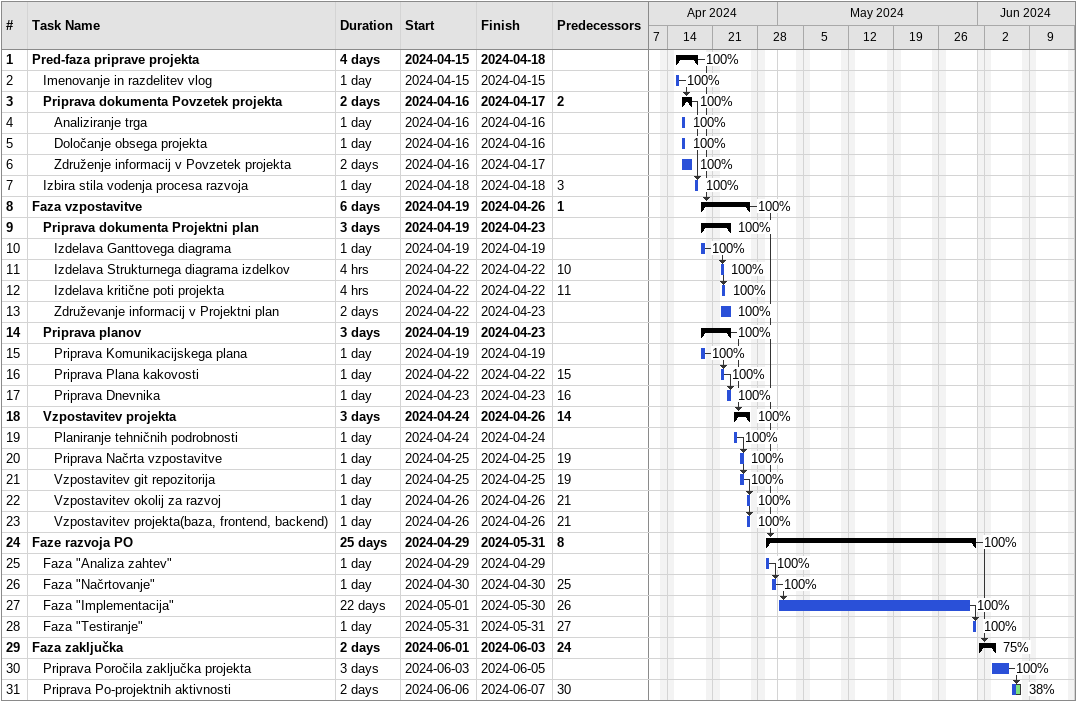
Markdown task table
| ID | Level | Task | Duration | Start | Finish | Predecessors | % complete |
|---|---|---|---|---|---|---|---|
| 1 | 1 | **Pred-faza priprave projekta** | 4d | 2024-04-15 | 2024-04-18 |  | 100 |
| 2 | 2 | Imenovanje in razdelitev vlog | 1d | 2024-04-15 | 2024-04-15 |  | 100 |
| 3 | 2 | **Priprava dokumenta Povzetek projekta** | 2d | 2024-04-16 | 2024-04-17 | 2 | 100 |
| 4 | 3 | Analiziranje trga | 1d | 2024-04-16 | 2024-04-16 |  | 100 |
| 5 | 3 | Določanje obsega projekta | 1d | 2024-04-16 | 2024-04-16 |  | 100 |
| 6 | 3 | Združenje informacij v Povzetek projekta | 2d | 2024-04-16 | 2024-04-17 |  | 100 |
| 7 | 2 | Izbira stila vodenja procesa razvoja | 1d | 2024-04-18 | 2024-04-18 | 3 | 100 |
| 8 | 1 | **Faza vzpostavitve** | 6d | 2024-04-19 | 2024-04-26 | 1 | 100 |
| 9 | 2 | **Priprava dokumenta Projektni plan** | 3d | 2024-04-19 | 2024-04-23 |  | 100 |
| 10 | 3 | Izdelava Ganttovega diagrama | 1d | 2024-04-19 | 2024-04-19 |  | 100 |
| 11 | 3 | Izdelava Strukturnega diagrama izdelkov | 4h | 2024-04-22 | 2024-04-22 | 10 | 100 |
| 12 | 3 | Izdelava kritične poti projekta | 4h | 2024-04-22 | 2024-04-22 | 11 | 100 |
| 13 | 3 | Združevanje informacij v Projektni plan | 2d | 2024-04-22 | 2024-04-23 |  | 100 |
| 14 | 2 | **Priprava planov** | 3d | 2024-04-19 | 2024-04-23 |  | 100 |
| 15 | 3 | Priprava Komunikacijskega plana | 1d | 2024-04-19 | 2024-04-19 |  | 100 |
| 16 | 3 | Priprava Plana kakovosti | 1d | 2024-04-22 | 2024-04-22 | 15 | 100 |
| 17 | 3 | Priprava Dnevnika | 1d | 2024-04-23 | 2024-04-23 | 16 | 100 |
| 18 | 2 | **Vzpostavitev projekta** | 3d | 2024-04-24 | 2024-04-26 | 14 | 100 |
| 19 | 3 | Planiranje tehničnih podrobnosti | 1d | 2024-04-24 | 2024-04-24 |  | 100 |
| 20 | 3 | Priprava Načrta vzpostavitve | 1d | 2024-04-25 | 2024-04-25 | 19 | 100 |
| 21 | 3 | Vzpostavitev git repozitorija | 1d | 2024-04-25 | 2024-04-25 | 19 | 100 |
| 22 | 3 | Vzpostavitev okolij za razvoj | 1d | 2024-04-26 | 2024-04-26 | 21 | 100 |
| 23 | 3 | Vzpostavitev projekta(baza, frontend, backend) | 1d | 2024-04-26 | 2024-04-26 | 21 | 100 |
| 24 | 1 | **Faze razvoja PO** | 25d | 2024-04-29 | 2024-05-31 | 8 | 100 |
| 25 | 2 | Faza "Analiza zahtev" | 1d | 2024-04-29 | 2024-04-29 |  | 100 |
| 26 | 2 | Faza "Načrtovanje" | 1d | 2024-04-30 | 2024-04-30 | 25 | 100 |
| 27 | 2 | Faza "Implementacija" | 22d | 2024-05-01 | 2024-05-30 | 26 | 100 |
| 28 | 2 | Faza "Testiranje" | 1d | 2024-05-31 | 2024-05-31 | 27 | 100 |
| 29 | 1 | **Faza zaključka** | 2d | 2024-06-01 | 2024-06-03 | 24 | 75 |
| 30 | 2 | Priprava Poročila zaključka projekta | 3d | 2024-06-03 | 2024-06-05 |  | 100 |
| 31 | 2 | Priprava Po-projektnih aktivnosti | 2d | 2024-06-06 | 2024-06-07 | 30 | 38 |
